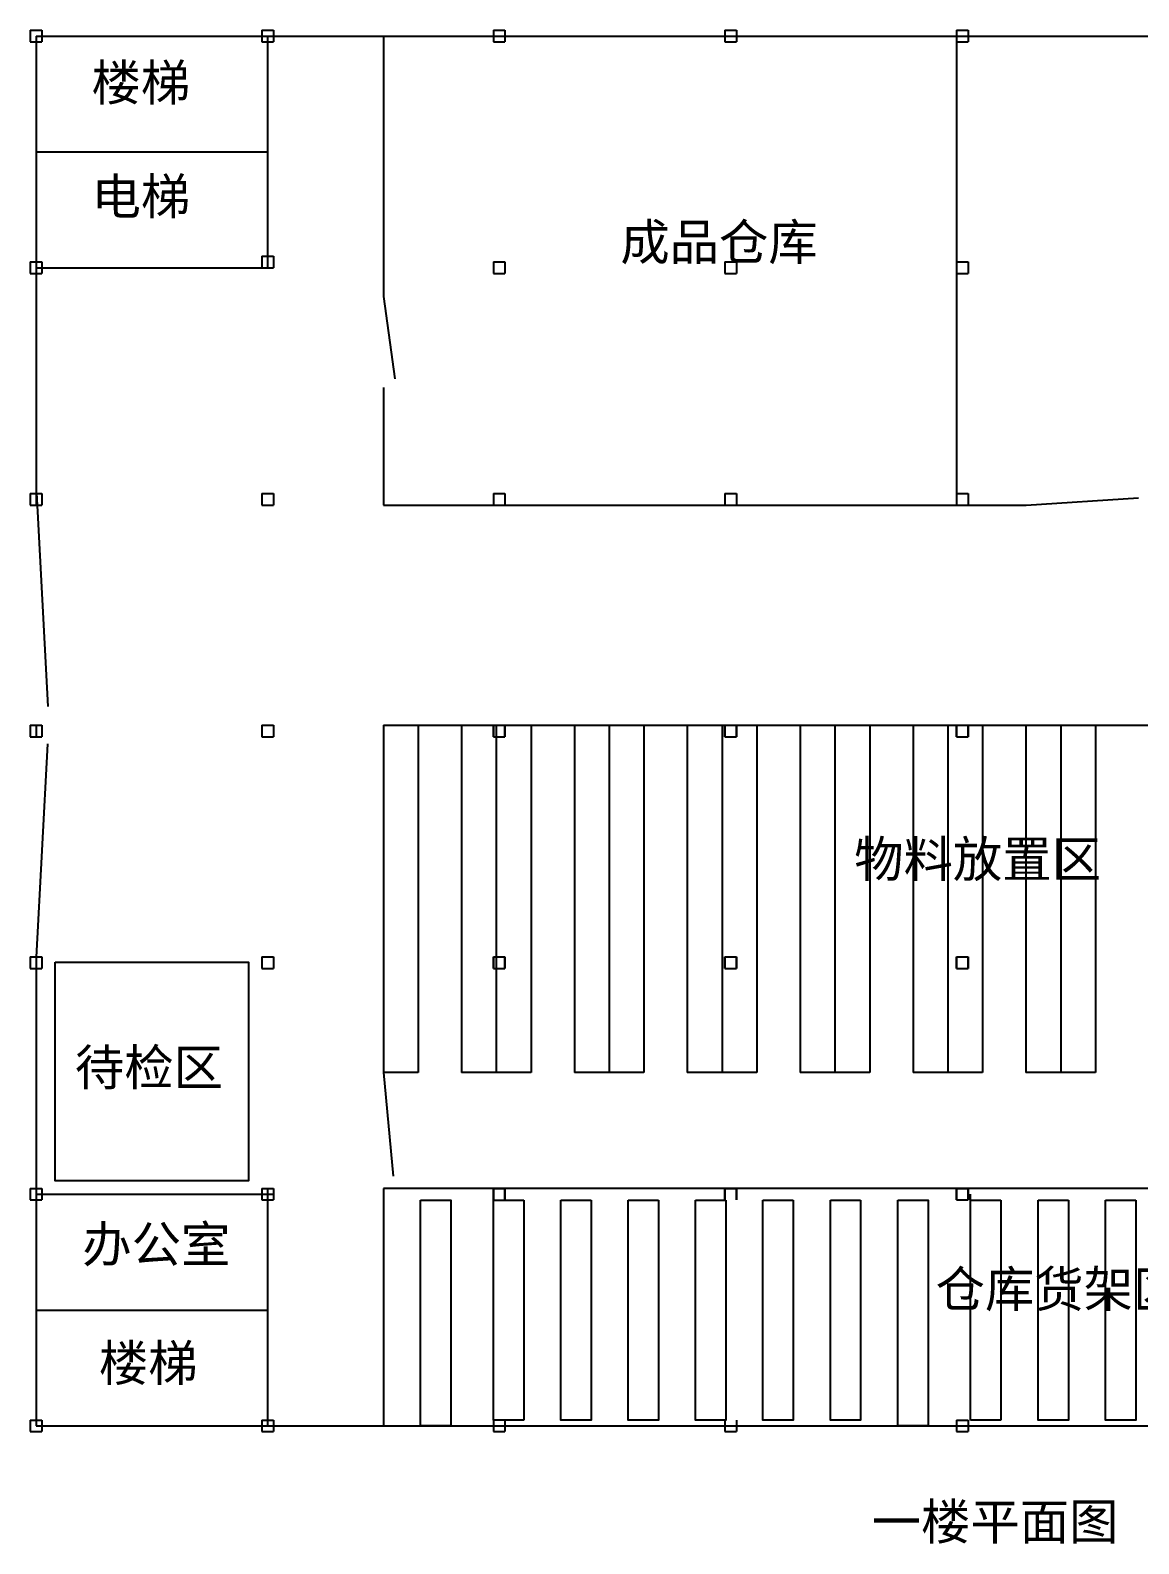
# Model space of a CAD drawing. Header units: millimetres. Extents: x 1923 to 1987, y 753 to 894.
# Drawn here: x 1922.6 to 1960.9, y 753.1 to 805.3 of the extents above; entities that cross this region are included whole.
import ezdxf

# ---------------------------------------------------------------- set-up
doc = ezdxf.new("R2010")
doc.units = ezdxf.units.MM
doc.styles.get("Standard").update_dxf_attribs({"font": 'arial.ttf'})
pattern_1 = [(0, (16, 24), (0, 6.985), [5.08, -1.905]), (90, (16, 24), (-6.985, 4e-16), [5.08, -1.905])]
pattern_2 = [(0, (24, 24), (0, 6.985), [5.08, -1.905]), (90, (24, 24), (-6.985, 4e-16), [5.08, -1.905])]
pattern_3 = [(0, (32, 24), (0, 6.985), [5.08, -1.905]), (90, (32, 24), (-6.985, 4e-16), [5.08, -1.905])]
pattern_4 = [(0, (32, 32), (0, 6.985), [5.08, -1.905]), (90, (32, 32), (-6.985, 4e-16), [5.08, -1.905])]
pattern_5 = [(0, (24, 32), (0, 6.985), [5.08, -1.905]), (90, (24, 32), (-6.985, 4e-16), [5.08, -1.905])]
pattern_6 = [(0, (16, 32), (0, 6.985), [5.08, -1.905]), (90, (16, 32), (-6.985, 4e-16), [5.08, -1.905])]
pattern_7 = [(0, (16, 40), (0, 6.985), [5.08, -1.905]), (90, (16, 40), (-6.985, 4e-16), [5.08, -1.905])]
pattern_8 = [(0, (24, 40), (0, 6.985), [5.08, -1.905]), (90, (24, 40), (-6.985, 4e-16), [5.08, -1.905])]
pattern_9 = [(0, (32, 40), (0, 6.985), [5.08, -1.905]), (90, (32, 40), (-6.985, 4e-16), [5.08, -1.905])]

msp = doc.modelspace()

# ---------------------------------------------------------------- hatches: boundary and pattern name
h = msp.add_hatch()
h.set_pattern_fill('ANGLE', color=256)
h.set_pattern_definition([(0, (0, 48), (0, 6.985), [5.08, -1.905]), (90, (0, 48), (-6.985, 4e-16), [5.08, -1.905])])
h.paths.add_polyline_path([(1923.014, 805.148), (1922.814, 805.148), (1922.814, 805.348), (1922.614, 805.348), (1922.614, 804.948), (1923.014, 804.948)])
h.paths.add_polyline_path([(1923.014, 805.348), (1922.814, 805.348), (1922.814, 805.148), (1923.014, 805.148)], flags=17)
h = msp.add_hatch()
h.set_pattern_fill('ANGLE', color=256)
h.set_pattern_definition([(0, (8, 48), (0, 6.985), [5.08, -1.905]), (90, (8, 48), (-6.985, 4e-16), [5.08, -1.905])])
h.paths.add_polyline_path([(1931.014, 805.148), (1930.814, 805.148), (1930.814, 805.348), (1930.614, 805.348), (1930.614, 804.948), (1931.014, 804.948)])
h.paths.add_polyline_path([(1931.014, 805.348), (1930.814, 805.348), (1930.814, 805.148), (1931.014, 805.148)], flags=17)
h = msp.add_hatch()
h.set_pattern_fill('ANGLE', color=256)
h.set_pattern_definition([(0, (16, 48), (0, 6.985), [5.08, -1.905]), (90, (16, 48), (-6.985, 4e-16), [5.08, -1.905])])
h.paths.add_polyline_path([(1939.014, 805.148), (1938.814, 805.148), (1938.814, 805.348), (1938.614, 805.348), (1938.614, 804.948), (1939.014, 804.948)])
h.paths.add_polyline_path([(1939.014, 805.348), (1938.814, 805.348), (1938.814, 805.148), (1939.014, 805.148)], flags=17)
h = msp.add_hatch()
h.set_pattern_fill('ANGLE', color=256)
h.set_pattern_definition([(0, (24, 48), (0, 6.985), [5.08, -1.905]), (90, (24, 48), (-6.985, 4e-16), [5.08, -1.905])])
h.paths.add_polyline_path([(1947.014, 805.148), (1946.814, 805.148), (1946.814, 805.348), (1946.614, 805.348), (1946.614, 804.948), (1947.014, 804.948)])
h.paths.add_polyline_path([(1947.014, 805.348), (1946.814, 805.348), (1946.814, 805.148), (1947.014, 805.148)], flags=17)
h = msp.add_hatch()
h.set_pattern_fill('ANGLE', color=256)
h.set_pattern_definition([(0, (32, 48), (0, 6.985), [5.08, -1.905]), (90, (32, 48), (-6.985, 4e-16), [5.08, -1.905])])
h.paths.add_polyline_path([(1955.014, 805.148), (1954.814, 805.148), (1954.814, 805.348), (1954.614, 805.348), (1954.614, 804.948), (1955.014, 804.948)])
h.paths.add_polyline_path([(1955.014, 805.348), (1954.814, 805.348), (1954.814, 805.148), (1955.014, 805.148)], flags=17)
h = msp.add_hatch()
h.set_pattern_fill('ANGLE', color=256)
h.set_pattern_definition([(0, (2e-13, 40), (0, 6.985), [5.08, -1.905]), (90, (2e-13, 40), (-6.985, 4e-16), [5.08, -1.905])])
h.paths.add_polyline_path([(1923.014, 797.148), (1922.814, 797.148), (1922.814, 797.348), (1922.614, 797.348), (1922.614, 796.948), (1923.014, 796.948)])
h.paths.add_polyline_path([(1923.014, 797.348), (1922.814, 797.348), (1922.814, 797.148), (1923.014, 797.148)], flags=17)
h = msp.add_hatch()
h.set_pattern_fill('ANGLE', color=256)
h.set_pattern_definition([(0, (8, 40.2), (0, 6.985), [5.08, -1.905]), (90, (8, 40.2), (-6.985, 4e-16), [5.08, -1.905])])
h.paths.add_polyline_path([(1931.014, 797.348), (1930.814, 797.348), (1930.814, 797.548), (1930.614, 797.548), (1930.614, 797.148), (1931.014, 797.148)])
h.paths.add_polyline_path([(1931.014, 797.548), (1930.814, 797.548), (1930.814, 797.348), (1931.014, 797.348)], flags=17)
h = msp.add_hatch()
h.set_pattern_fill('ANGLE', color=256)
h.set_pattern_definition(pattern_7)
h.paths.add_polyline_path([(1939.014, 797.148), (1938.814, 797.148), (1938.814, 797.348), (1938.614, 797.348), (1938.614, 796.948), (1939.014, 796.948)])
h.paths.add_polyline_path([(1939.014, 797.348), (1938.814, 797.348), (1938.814, 797.148), (1939.014, 797.148)], flags=17)
h = msp.add_hatch()
h.set_pattern_fill('ANGLE', color=256)
h.set_pattern_definition(pattern_8)
h.paths.add_polyline_path([(1947.014, 797.148), (1946.814, 797.148), (1946.814, 797.348), (1946.614, 797.348), (1946.614, 796.948), (1947.014, 796.948)])
h.paths.add_polyline_path([(1947.014, 797.348), (1946.814, 797.348), (1946.814, 797.148), (1947.014, 797.148)], flags=17)
h = msp.add_hatch()
h.set_pattern_fill('ANGLE', color=256)
h.set_pattern_definition(pattern_9)
h.paths.add_polyline_path([(1955.014, 797.148), (1954.814, 797.148), (1954.814, 797.348), (1954.614, 797.348), (1954.614, 796.948), (1955.014, 796.948)])
h.paths.add_polyline_path([(1955.014, 797.348), (1954.814, 797.348), (1954.814, 797.148), (1955.014, 797.148)], flags=17)
h = msp.add_hatch()
h.set_pattern_fill('ANGLE', color=256)
h.set_pattern_definition([(0, (0, 32), (0, 6.985), [5.08, -1.905]), (90, (0, 32), (-6.985, 4e-16), [5.08, -1.905])])
h.paths.add_polyline_path([(1923.014, 789.148), (1922.814, 789.148), (1922.814, 789.348), (1922.614, 789.348), (1922.614, 788.948), (1923.014, 788.948)])
h.paths.add_polyline_path([(1923.014, 789.348), (1922.814, 789.348), (1922.814, 789.148), (1923.014, 789.148)], flags=17)
h = msp.add_hatch()
h.set_pattern_fill('ANGLE', color=256)
h.set_pattern_definition([(0, (8, 32), (0, 6.985), [5.08, -1.905]), (90, (8, 32), (-6.985, 4e-16), [5.08, -1.905])])
h.paths.add_polyline_path([(1931.014, 789.148), (1930.814, 789.148), (1930.814, 789.348), (1930.614, 789.348), (1930.614, 788.948), (1931.014, 788.948)])
h.paths.add_polyline_path([(1931.014, 789.348), (1930.814, 789.348), (1930.814, 789.148), (1931.014, 789.148)], flags=17)
h = msp.add_hatch()
h.set_pattern_fill('ANGLE', color=256)
h.set_pattern_definition(pattern_6)
h.paths.add_polyline_path([(1939.014, 789.148), (1938.814, 789.148), (1938.814, 789.348), (1938.614, 789.348), (1938.614, 788.948), (1939.014, 788.948)])
h.paths.add_polyline_path([(1939.014, 789.348), (1938.814, 789.348), (1938.814, 789.148), (1939.014, 789.148)], flags=17)
h = msp.add_hatch()
h.set_pattern_fill('ANGLE', color=256)
h.set_pattern_definition(pattern_5)
h.paths.add_polyline_path([(1947.014, 789.148), (1946.814, 789.148), (1946.814, 789.348), (1946.614, 789.348), (1946.614, 788.948), (1947.014, 788.948)])
h.paths.add_polyline_path([(1947.014, 789.348), (1946.814, 789.348), (1946.814, 789.148), (1947.014, 789.148)], flags=17)
h = msp.add_hatch()
h.set_pattern_fill('ANGLE', color=256)
h.set_pattern_definition(pattern_4)
h.paths.add_polyline_path([(1955.014, 789.148), (1954.814, 789.148), (1954.814, 789.348), (1954.614, 789.348), (1954.614, 788.948), (1955.014, 788.948)])
h.paths.add_polyline_path([(1955.014, 789.348), (1954.814, 789.348), (1954.814, 789.148), (1955.014, 789.148)], flags=17)
h = msp.add_hatch()
h.set_pattern_fill('ANGLE', color=256)
h.set_pattern_definition([(0, (0, 24), (0, 6.985), [5.08, -1.905]), (90, (0, 24), (-6.985, 4e-16), [5.08, -1.905])])
h.paths.add_polyline_path([(1923.014, 781.148), (1922.814, 781.148), (1922.814, 781.348), (1922.614, 781.348), (1922.614, 780.948), (1923.014, 780.948)])
h.paths.add_polyline_path([(1923.014, 781.348), (1922.814, 781.348), (1922.814, 781.148), (1923.014, 781.148)], flags=17)
h = msp.add_hatch()
h.set_pattern_fill('ANGLE', color=256)
h.set_pattern_definition([(0, (8, 24), (0, 6.985), [5.08, -1.905]), (90, (8, 24), (-6.985, 4e-16), [5.08, -1.905])])
h.paths.add_polyline_path([(1931.014, 781.148), (1930.814, 781.148), (1930.814, 781.348), (1930.614, 781.348), (1930.614, 780.948), (1931.014, 780.948)])
h.paths.add_polyline_path([(1931.014, 781.348), (1930.814, 781.348), (1930.814, 781.148), (1931.014, 781.148)], flags=17)
h = msp.add_hatch()
h.set_pattern_fill('ANGLE', color=256)
h.set_pattern_definition(pattern_1)
h.paths.add_polyline_path([(1939.014, 781.148), (1938.814, 781.148), (1938.814, 781.348), (1938.614, 781.348), (1938.614, 780.948), (1939.014, 780.948)])
h.paths.add_polyline_path([(1939.014, 781.348), (1938.814, 781.348), (1938.814, 781.148), (1939.014, 781.148)], flags=17)
h = msp.add_hatch()
h.set_pattern_fill('ANGLE', color=256)
h.set_pattern_definition(pattern_1)
h.paths.add_polyline_path([(1939.014, 781.148), (1938.814, 781.148), (1938.814, 780.948), (1938.614, 780.948), (1938.614, 781.348), (1939.014, 781.348)])
h.paths.add_polyline_path([(1939.014, 780.948), (1938.814, 780.948), (1938.814, 781.148), (1939.014, 781.148)], flags=17)
h = msp.add_hatch()
h.set_pattern_fill('ANGLE', color=256)
h.set_pattern_definition(pattern_2)
h.paths.add_polyline_path([(1947.014, 781.148), (1946.814, 781.148), (1946.814, 781.348), (1946.614, 781.348), (1946.614, 780.948), (1947.014, 780.948)])
h.paths.add_polyline_path([(1947.014, 781.348), (1946.814, 781.348), (1946.814, 781.148), (1947.014, 781.148)], flags=17)
h = msp.add_hatch()
h.set_pattern_fill('ANGLE', color=256)
h.set_pattern_definition(pattern_2)
h.paths.add_polyline_path([(1947.014, 781.148), (1946.814, 781.148), (1946.814, 780.948), (1946.614, 780.948), (1946.614, 781.348), (1947.014, 781.348)])
h.paths.add_polyline_path([(1947.014, 780.948), (1946.814, 780.948), (1946.814, 781.148), (1947.014, 781.148)], flags=17)
h = msp.add_hatch()
h.set_pattern_fill('ANGLE', color=256)
h.set_pattern_definition(pattern_3)
h.paths.add_polyline_path([(1955.014, 781.148), (1954.814, 781.148), (1954.814, 781.348), (1954.614, 781.348), (1954.614, 780.948), (1955.014, 780.948)])
h.paths.add_polyline_path([(1955.014, 781.348), (1954.814, 781.348), (1954.814, 781.148), (1955.014, 781.148)], flags=17)
h = msp.add_hatch()
h.set_pattern_fill('ANGLE', color=256)
h.set_pattern_definition(pattern_3)
h.paths.add_polyline_path([(1955.014, 781.148), (1954.814, 781.148), (1954.814, 780.948), (1954.614, 780.948), (1954.614, 781.348), (1955.014, 781.348)])
h.paths.add_polyline_path([(1955.014, 780.948), (1954.814, 780.948), (1954.814, 781.148), (1955.014, 781.148)], flags=17)
h = msp.add_hatch()
h.set_pattern_fill('ANGLE', color=256)
h.set_pattern_definition([(0, (0, 16), (0, 6.985), [5.08, -1.905]), (90, (0, 16), (-6.985, 4e-16), [5.08, -1.905])])
h.paths.add_polyline_path([(1923.014, 773.148), (1922.814, 773.148), (1922.814, 773.348), (1922.614, 773.348), (1922.614, 772.948), (1923.014, 772.948)])
h.paths.add_polyline_path([(1923.014, 773.348), (1922.814, 773.348), (1922.814, 773.148), (1923.014, 773.148)], flags=17)
h = msp.add_hatch()
h.set_pattern_fill('ANGLE', color=256)
h.set_pattern_definition([(0, (8, 16), (0, 6.985), [5.08, -1.905]), (90, (8, 16), (-6.985, 4e-16), [5.08, -1.905])])
h.paths.add_polyline_path([(1931.014, 773.148), (1930.814, 773.148), (1930.814, 773.348), (1930.614, 773.348), (1930.614, 772.948), (1931.014, 772.948)])
h.paths.add_polyline_path([(1931.014, 773.348), (1930.814, 773.348), (1930.814, 773.148), (1931.014, 773.148)], flags=17)
h = msp.add_hatch()
h.set_pattern_fill('ANGLE', color=256)
h.set_pattern_definition([(0, (16, 16), (0, 6.985), [5.08, -1.905]), (90, (16, 16), (-6.985, 4e-16), [5.08, -1.905])])
h.paths.add_polyline_path([(1939.014, 773.148), (1938.814, 773.148), (1938.814, 773.348), (1938.614, 773.348), (1938.614, 772.948), (1939.014, 772.948)])
h.paths.add_polyline_path([(1939.014, 773.348), (1938.814, 773.348), (1938.814, 773.148), (1939.014, 773.148)], flags=17)
h = msp.add_hatch()
h.set_pattern_fill('ANGLE', color=256)
h.set_pattern_definition(pattern_6)
h.paths.add_polyline_path([(1939.014, 773.148), (1938.814, 773.148), (1938.814, 772.948), (1938.614, 772.948), (1938.614, 773.348), (1939.014, 773.348)])
h.paths.add_polyline_path([(1939.014, 772.948), (1938.814, 772.948), (1938.814, 773.148), (1939.014, 773.148)], flags=17)
h = msp.add_hatch()
h.set_pattern_fill('ANGLE', color=256)
h.set_pattern_definition([(0, (24, 16), (0, 6.985), [5.08, -1.905]), (90, (24, 16), (-6.985, 4e-16), [5.08, -1.905])])
h.paths.add_polyline_path([(1947.014, 773.148), (1946.814, 773.148), (1946.814, 773.348), (1946.614, 773.348), (1946.614, 772.948), (1947.014, 772.948)])
h.paths.add_polyline_path([(1947.014, 773.348), (1946.814, 773.348), (1946.814, 773.148), (1947.014, 773.148)], flags=17)
h = msp.add_hatch()
h.set_pattern_fill('ANGLE', color=256)
h.set_pattern_definition(pattern_5)
h.paths.add_polyline_path([(1947.014, 773.148), (1946.814, 773.148), (1946.814, 772.948), (1946.614, 772.948), (1946.614, 773.348), (1947.014, 773.348)])
h.paths.add_polyline_path([(1947.014, 772.948), (1946.814, 772.948), (1946.814, 773.148), (1947.014, 773.148)], flags=17)
h = msp.add_hatch()
h.set_pattern_fill('ANGLE', color=256)
h.set_pattern_definition([(0, (32, 16), (0, 6.985), [5.08, -1.905]), (90, (32, 16), (-6.985, 4e-16), [5.08, -1.905])])
h.paths.add_polyline_path([(1955.014, 773.148), (1954.814, 773.148), (1954.814, 773.348), (1954.614, 773.348), (1954.614, 772.948), (1955.014, 772.948)])
h.paths.add_polyline_path([(1955.014, 773.348), (1954.814, 773.348), (1954.814, 773.148), (1955.014, 773.148)], flags=17)
h = msp.add_hatch()
h.set_pattern_fill('ANGLE', color=256)
h.set_pattern_definition(pattern_4)
h.paths.add_polyline_path([(1955.014, 773.148), (1954.814, 773.148), (1954.814, 772.948), (1954.614, 772.948), (1954.614, 773.348), (1955.014, 773.348)])
h.paths.add_polyline_path([(1955.014, 772.948), (1954.814, 772.948), (1954.814, 773.148), (1955.014, 773.148)], flags=17)
h = msp.add_hatch()
h.set_pattern_fill('ANGLE', color=256)
h.set_pattern_definition([(0, (0, 8), (0, 6.985), [5.08, -1.905]), (90, (0, 8), (-6.985, 4e-16), [5.08, -1.905])])
h.paths.add_polyline_path([(1923.014, 765.148), (1922.814, 765.148), (1922.814, 765.348), (1922.614, 765.348), (1922.614, 764.948), (1923.014, 764.948)])
h.paths.add_polyline_path([(1923.014, 765.348), (1922.814, 765.348), (1922.814, 765.148), (1923.014, 765.148)], flags=17)
h = msp.add_hatch()
h.set_pattern_fill('ANGLE', color=256)
h.set_pattern_definition([(0, (8, 8), (0, 6.985), [5.08, -1.905]), (90, (8, 8), (-6.985, 4e-16), [5.08, -1.905])])
h.paths.add_polyline_path([(1931.014, 765.148), (1930.814, 765.148), (1930.814, 765.348), (1930.614, 765.348), (1930.614, 764.948), (1931.014, 764.948)])
h.paths.add_polyline_path([(1931.014, 765.348), (1930.814, 765.348), (1930.814, 765.148), (1931.014, 765.148)], flags=17)
h = msp.add_hatch()
h.set_pattern_fill('ANGLE', color=256)
h.set_pattern_definition([(0, (16, 8), (0, 6.985), [5.08, -1.905]), (90, (16, 8), (-6.985, 4e-16), [5.08, -1.905])])
h.paths.add_polyline_path([(1939.014, 765.148), (1938.814, 765.148), (1938.814, 765.348), (1938.614, 765.348), (1938.614, 764.948), (1939.014, 764.948)])
h.paths.add_polyline_path([(1939.014, 765.348), (1938.814, 765.348), (1938.814, 765.148), (1939.014, 765.148)], flags=17)
h = msp.add_hatch()
h.set_pattern_fill('ANGLE', color=256)
h.set_pattern_definition(pattern_7)
h.paths.add_polyline_path([(1939.014, 765.148), (1938.814, 765.148), (1938.814, 764.948), (1938.614, 764.948), (1938.614, 765.348), (1939.014, 765.348)])
h.paths.add_polyline_path([(1939.014, 764.948), (1938.814, 764.948), (1938.814, 765.148), (1939.014, 765.148)], flags=17)
h = msp.add_hatch()
h.set_pattern_fill('ANGLE', color=256)
h.set_pattern_definition([(0, (24, 8), (0, 6.985), [5.08, -1.905]), (90, (24, 8), (-6.985, 4e-16), [5.08, -1.905])])
h.paths.add_polyline_path([(1947.014, 765.148), (1946.814, 765.148), (1946.814, 765.348), (1946.614, 765.348), (1946.614, 764.948), (1947.014, 764.948)])
h.paths.add_polyline_path([(1947.014, 765.348), (1946.814, 765.348), (1946.814, 765.148), (1947.014, 765.148)], flags=17)
h = msp.add_hatch()
h.set_pattern_fill('ANGLE', color=256)
h.set_pattern_definition(pattern_8)
h.paths.add_polyline_path([(1947.014, 765.148), (1946.814, 765.148), (1946.814, 764.948), (1946.614, 764.948), (1946.614, 765.348), (1947.014, 765.348)])
h.paths.add_polyline_path([(1947.014, 764.948), (1946.814, 764.948), (1946.814, 765.148), (1947.014, 765.148)], flags=17)
h = msp.add_hatch()
h.set_pattern_fill('ANGLE', color=256)
h.set_pattern_definition([(0, (32, 8), (0, 6.985), [5.08, -1.905]), (90, (32, 8), (-6.985, 4e-16), [5.08, -1.905])])
h.paths.add_polyline_path([(1955.014, 765.148), (1954.814, 765.148), (1954.814, 765.348), (1954.614, 765.348), (1954.614, 764.948), (1955.014, 764.948)])
h.paths.add_polyline_path([(1955.014, 765.348), (1954.814, 765.348), (1954.814, 765.148), (1955.014, 765.148)], flags=17)
h = msp.add_hatch()
h.set_pattern_fill('ANGLE', color=256)
h.set_pattern_definition(pattern_9)
h.paths.add_polyline_path([(1955.014, 765.148), (1954.814, 765.148), (1954.814, 764.948), (1954.614, 764.948), (1954.614, 765.348), (1955.014, 765.348)])
h.paths.add_polyline_path([(1955.014, 764.948), (1954.814, 764.948), (1954.814, 765.148), (1955.014, 765.148)], flags=17)
h = msp.add_hatch()
h.set_pattern_fill('ANGLE', color=256)
h.set_pattern_definition([(0, (0, 0), (0, 6.985), [5.08, -1.905]), (90, (0, 0), (-6.985, 4e-16), [5.08, -1.905])])
h.paths.add_polyline_path([(1923.014, 757.148), (1922.814, 757.148), (1922.814, 757.348), (1922.614, 757.348), (1922.614, 756.948), (1923.014, 756.948)])
h.paths.add_polyline_path([(1923.014, 757.348), (1922.814, 757.348), (1922.814, 757.148), (1923.014, 757.148)], flags=17)
h = msp.add_hatch()
h.set_pattern_fill('ANGLE', color=256)
h.set_pattern_definition([(0, (8, 0), (0, 6.985), [5.08, -1.905]), (90, (8, 0), (-6.985, 4e-16), [5.08, -1.905])])
h.paths.add_polyline_path([(1931.014, 757.148), (1930.814, 757.148), (1930.814, 757.348), (1930.614, 757.348), (1930.614, 756.948), (1931.014, 756.948)])
h.paths.add_polyline_path([(1931.014, 757.348), (1930.814, 757.348), (1930.814, 757.148), (1931.014, 757.148)], flags=17)
h = msp.add_hatch()
h.set_pattern_fill('ANGLE', color=256)
h.set_pattern_definition([(0, (16, 0), (0, 6.985), [5.08, -1.905]), (90, (16, 0), (-6.985, 4e-16), [5.08, -1.905])])
h.paths.add_polyline_path([(1939.014, 757.148), (1938.814, 757.148), (1938.814, 757.348), (1938.614, 757.348), (1938.614, 756.948), (1939.014, 756.948)])
h.paths.add_polyline_path([(1939.014, 757.348), (1938.814, 757.348), (1938.814, 757.148), (1939.014, 757.148)], flags=17)
h = msp.add_hatch()
h.set_pattern_fill('ANGLE', color=256)
h.set_pattern_definition([(0, (24, 0), (0, 6.985), [5.08, -1.905]), (90, (24, 0), (-6.985, 4e-16), [5.08, -1.905])])
h.paths.add_polyline_path([(1947.014, 757.148), (1946.814, 757.148), (1946.814, 757.348), (1946.614, 757.348), (1946.614, 756.948), (1947.014, 756.948)])
h.paths.add_polyline_path([(1947.014, 757.348), (1946.814, 757.348), (1946.814, 757.148), (1947.014, 757.148)], flags=17)
h = msp.add_hatch()
h.set_pattern_fill('ANGLE', color=256)
h.set_pattern_definition([(0, (32, 1e-13), (0, 6.985), [5.08, -1.905]), (90, (32, 1e-13), (-6.985, 4e-16), [5.08, -1.905])])
h.paths.add_polyline_path([(1955.014, 757.148), (1954.814, 757.148), (1954.814, 757.348), (1954.614, 757.348), (1954.614, 756.948), (1955.014, 756.948)])
h.paths.add_polyline_path([(1955.014, 757.348), (1954.814, 757.348), (1954.814, 757.148), (1955.014, 757.148)], flags=17)

# ---------------------------------------------------------------- linework, layer by layer
for p, q in [((1922.614, 805.348), (1922.614, 804.948)), ((1922.614, 805.348), (1923.014, 805.348)), ((1922.814, 805.148), (1922.814, 788.948)), ((1922.814, 805.148), (1986.814, 805.148)), ((1923.014, 805.348), (1923.014, 804.948)), ((1930.614, 805.348), (1930.614, 804.948)), ((1930.614, 805.348), (1931.014, 805.348)), ((1930.814, 805.148), (1930.814, 797.148)), ((1930.814, 805.148), (1930.814, 797.148)), ((1931.014, 805.348), (1931.014, 804.948)), ((1934.814, 805.148), (1934.814, 796.155)), ((1938.614, 805.348), (1938.614, 804.948)), ((1938.614, 805.348), (1939.014, 805.348)), ((1939.014, 805.348), (1939.014, 804.948)), ((1946.614, 805.348), (1946.614, 804.948)), ((1946.614, 805.348), (1947.014, 805.348)), ((1947.014, 805.348), (1947.014, 804.948)), ((1954.614, 805.348), (1954.614, 804.948)), ((1954.614, 805.348), (1955.014, 805.348)), ((1955.014, 805.348), (1955.014, 804.948)), ((1922.614, 804.948), (1923.014, 804.948)), ((1930.614, 804.948), (1931.014, 804.948)), ((1938.614, 804.948), (1939.014, 804.948)), ((1946.614, 804.948), (1947.014, 804.948)), ((1954.614, 804.948), (1955.014, 804.948)), ((1954.614, 804.948), (1954.614, 788.948)), ((1922.814, 801.148), (1930.814, 801.148)), ((1922.814, 801.148), (1930.814, 801.148)), ((1922.614, 797.348), (1922.614, 796.948)), ((1922.614, 797.348), (1923.014, 797.348)), ((1922.814, 797.148), (1931.014, 797.148)), ((1923.014, 797.348), (1923.014, 796.948)), ((1930.614, 797.548), (1930.614, 797.148)), ((1930.614, 797.548), (1931.014, 797.548)), ((1930.614, 797.148), (1931.014, 797.148)), ((1931.014, 797.548), (1931.014, 797.148)), ((1938.614, 797.348), (1938.614, 796.948)), ((1938.614, 797.348), (1939.014, 797.348)), ((1939.014, 797.348), (1939.014, 796.948)), ((1946.614, 797.348), (1946.614, 796.948)), ((1946.614, 797.348), (1947.014, 797.348)), ((1947.014, 797.348), (1947.014, 796.948)), ((1954.614, 797.348), (1954.614, 796.948)), ((1954.614, 797.348), (1955.014, 797.348)), ((1955.014, 797.348), (1955.014, 796.948)), ((1922.614, 796.948), (1923.014, 796.948)), ((1938.614, 796.948), (1939.014, 796.948)), ((1946.614, 796.948), (1947.014, 796.948)), ((1954.614, 796.948), (1955.014, 796.948)), ((1934.814, 796.155), (1935.204, 793.314)), ((1934.814, 793.015), (1934.814, 788.948)), ((1922.614, 789.348), (1922.614, 788.948)), ((1922.614, 789.348), (1923.014, 789.348)), ((1922.829, 789.366), (1923.218, 781.996)), ((1923.014, 789.348), (1923.014, 788.948)), ((1930.614, 789.348), (1930.614, 788.948)), ((1930.614, 789.348), (1931.014, 789.348)), ((1931.014, 789.348), (1931.014, 788.948)), ((1938.614, 789.348), (1938.614, 788.948)), ((1938.614, 789.348), (1939.014, 789.348)), ((1939.014, 789.348), (1939.014, 788.948)), ((1946.614, 789.348), (1946.614, 788.948)), ((1946.614, 789.348), (1947.014, 789.348)), ((1947.014, 789.348), (1947.014, 788.948)), ((1954.614, 789.348), (1954.614, 788.948)), ((1954.614, 789.348), (1955.014, 789.348)), ((1955.014, 789.348), (1955.014, 788.948)), ((1922.614, 788.948), (1923.014, 788.948)), ((1930.614, 788.948), (1931.014, 788.948)), ((1934.814, 788.948), (1957.026, 788.948)), ((1938.614, 788.948), (1939.014, 788.948)), ((1946.614, 788.948), (1947.014, 788.948)), ((1954.614, 788.948), (1955.014, 788.948)), ((1957.026, 788.948), (1960.906, 789.201)), ((1922.614, 781.348), (1922.614, 780.948)), ((1922.614, 781.348), (1923.014, 781.348)), ((1922.614, 780.948), (1923.014, 780.948)), ((1922.814, 781.348), (1922.814, 780.948)), ((1923.014, 781.348), (1923.014, 780.948)), ((1930.614, 781.348), (1930.614, 780.948)), ((1930.614, 781.348), (1931.014, 781.348)), ((1930.614, 780.948), (1931.014, 780.948)), ((1931.014, 781.348), (1931.014, 780.948)), ((1934.814, 781.348), (1979.014, 781.348)), ((1934.814, 781.348), (1934.814, 769.348)), ((1936.014, 781.348), (1936.014, 769.348)), ((1937.514, 781.348), (1937.514, 769.348)), ((1938.614, 781.348), (1938.614, 780.948)), ((1938.614, 781.348), (1939.014, 781.348)), ((1938.614, 780.948), (1938.614, 781.348)), ((1938.614, 781.348), (1939.014, 781.348)), ((1938.614, 780.948), (1939.014, 780.948)), ((1938.614, 780.948), (1939.014, 780.948)), ((1938.714, 781.348), (1938.714, 769.348)), ((1939.014, 781.348), (1939.014, 780.948)), ((1939.014, 780.948), (1939.014, 781.348)), ((1939.914, 781.348), (1939.914, 769.348)), ((1939.914, 781.348), (1939.914, 769.348)), ((1941.414, 781.348), (1941.414, 769.348)), ((1942.614, 781.348), (1942.614, 769.348)), ((1943.814, 781.348), (1943.814, 769.348)), ((1943.814, 781.348), (1943.814, 769.348)), ((1945.314, 781.348), (1945.314, 769.348)), ((1946.514, 781.348), (1946.514, 769.348)), ((1946.614, 781.348), (1946.614, 780.948)), ((1946.614, 781.348), (1947.014, 781.348)), ((1946.614, 780.948), (1946.614, 781.348)), ((1946.614, 781.348), (1947.014, 781.348)), ((1946.614, 780.948), (1947.014, 780.948)), ((1946.614, 780.948), (1947.014, 780.948)), ((1947.014, 781.348), (1947.014, 780.948)), ((1947.014, 780.948), (1947.014, 781.348)), ((1947.714, 781.348), (1947.714, 769.348)), ((1947.714, 781.348), (1947.714, 769.348)), ((1949.214, 781.348), (1949.214, 769.348)), ((1950.414, 781.348), (1950.414, 769.348)), ((1951.614, 781.348), (1951.614, 769.348)), ((1951.614, 781.348), (1951.614, 769.348)), ((1953.114, 781.348), (1953.114, 769.348)), ((1954.314, 781.348), (1954.314, 769.348)), ((1954.614, 781.348), (1954.614, 780.948)), ((1954.614, 781.348), (1955.014, 781.348)), ((1954.614, 780.948), (1954.614, 781.348)), ((1954.614, 781.348), (1955.014, 781.348)), ((1954.614, 780.948), (1955.014, 780.948)), ((1954.614, 780.948), (1955.014, 780.948)), ((1955.014, 781.348), (1955.014, 780.948)), ((1955.014, 780.948), (1955.014, 781.348)), ((1955.514, 781.348), (1955.514, 769.348)), ((1955.514, 781.348), (1955.514, 769.348)), ((1957.014, 781.348), (1957.014, 769.348)), ((1958.214, 781.348), (1958.214, 769.348)), ((1959.414, 781.348), (1959.414, 769.348)), ((1959.414, 781.348), (1959.414, 769.348)), ((1922.829, 773.329), (1923.218, 780.699)), ((1922.614, 773.348), (1922.614, 772.948)), ((1922.614, 773.348), (1923.014, 773.348)), ((1922.814, 773.348), (1922.814, 757.148)), ((1923.014, 773.348), (1923.014, 772.948)), ((1930.614, 773.348), (1930.614, 772.948)), ((1930.614, 773.348), (1931.014, 773.348)), ((1931.014, 773.348), (1931.014, 772.948)), ((1938.614, 773.348), (1938.614, 772.948)), ((1938.614, 773.348), (1939.014, 773.348)), ((1938.614, 772.948), (1938.614, 773.348)), ((1938.614, 773.348), (1939.014, 773.348)), ((1939.014, 773.348), (1939.014, 772.948)), ((1939.014, 772.948), (1939.014, 773.348)), ((1946.614, 773.348), (1946.614, 772.948)), ((1946.614, 773.348), (1947.014, 773.348)), ((1946.614, 772.948), (1946.614, 773.348)), ((1946.614, 773.348), (1947.014, 773.348)), ((1947.014, 773.348), (1947.014, 772.948)), ((1947.014, 772.948), (1947.014, 773.348)), ((1954.614, 773.348), (1954.614, 772.948)), ((1954.614, 773.348), (1955.014, 773.348)), ((1954.614, 772.948), (1954.614, 773.348)), ((1954.614, 773.348), (1955.014, 773.348)), ((1955.014, 773.348), (1955.014, 772.948)), ((1955.014, 772.948), (1955.014, 773.348)), ((1922.614, 772.948), (1923.014, 772.948)), ((1930.614, 772.948), (1931.014, 772.948)), ((1938.614, 772.948), (1939.014, 772.948)), ((1938.614, 772.948), (1939.014, 772.948)), ((1946.614, 772.948), (1947.014, 772.948)), ((1946.614, 772.948), (1947.014, 772.948)), ((1954.614, 772.948), (1955.014, 772.948)), ((1954.614, 772.948), (1955.014, 772.948)), ((1936.014, 769.348), (1934.814, 769.348)), ((1934.814, 769.348), (1935.15, 765.774)), ((1939.914, 769.348), (1937.514, 769.348)), ((1943.814, 769.348), (1941.414, 769.348)), ((1947.714, 769.348), (1945.314, 769.348)), ((1951.614, 769.348), (1949.214, 769.348)), ((1955.514, 769.348), (1953.114, 769.348)), ((1959.414, 769.348), (1957.014, 769.348)), ((1922.614, 765.348), (1922.614, 764.948)), ((1922.614, 765.348), (1923.014, 765.348)), ((1923.014, 765.348), (1923.014, 764.948)), ((1930.614, 765.348), (1930.614, 764.948)), ((1930.614, 765.348), (1931.014, 765.348)), ((1930.814, 765.348), (1930.814, 757.148)), ((1930.814, 765.348), (1930.814, 757.148)), ((1931.014, 765.348), (1931.014, 764.948)), ((1978.814, 765.348), (1934.814, 765.348)), ((1934.814, 765.348), (1934.814, 757.148)), ((1938.614, 765.348), (1938.614, 764.948)), ((1938.614, 765.348), (1939.014, 765.348)), ((1938.614, 764.948), (1938.614, 765.348)), ((1938.614, 765.348), (1939.014, 765.348)), ((1939.014, 765.348), (1939.014, 764.948)), ((1939.014, 764.948), (1939.014, 765.348)), ((1946.614, 765.348), (1946.614, 764.948)), ((1946.614, 765.348), (1947.014, 765.348)), ((1946.614, 764.948), (1946.614, 765.348)), ((1946.614, 765.348), (1947.014, 765.348)), ((1947.014, 765.348), (1947.014, 764.948)), ((1947.014, 764.948), (1947.014, 765.348)), ((1954.614, 765.348), (1954.614, 764.948)), ((1954.614, 765.348), (1955.014, 765.348)), ((1954.614, 764.948), (1954.614, 765.348)), ((1954.614, 765.348), (1955.014, 765.348)), ((1955.014, 765.348), (1955.014, 764.948)), ((1955.014, 764.948), (1955.014, 765.348)), ((1922.614, 764.948), (1923.014, 764.948)), ((1922.814, 765.148), (1931.014, 765.148)), ((1930.614, 764.948), (1931.014, 764.948)), ((1934.814, 764.944), (1934.814, 757.148)), ((1936.095, 764.944), (1937.142, 764.944)), ((1938.614, 757.348), (1938.614, 765.144)), ((1938.614, 764.944), (1939.661, 764.944)), ((1939.661, 764.944), (1939.661, 757.348)), ((1940.942, 764.944), (1941.989, 764.944)), ((1941.989, 764.944), (1941.989, 757.348)), ((1943.27, 764.944), (1944.317, 764.944)), ((1944.317, 764.944), (1944.317, 757.348)), ((1945.598, 764.944), (1946.646, 764.944)), ((1946.646, 764.944), (1946.646, 757.348)), ((1947.927, 764.944), (1948.974, 764.944)), ((1948.974, 764.944), (1948.974, 757.348)), ((1950.255, 764.944), (1951.302, 764.944)), ((1954.614, 764.948), (1955.014, 764.948)), ((1954.614, 764.948), (1955.014, 764.948)), ((1955.102, 757.348), (1955.102, 765.144)), ((1955.102, 764.944), (1956.149, 764.944)), ((1956.149, 764.944), (1956.149, 757.348)), ((1957.43, 764.944), (1958.478, 764.944)), ((1958.478, 764.944), (1958.478, 757.348)), ((1959.759, 764.944), (1960.806, 764.944)), ((1960.806, 764.944), (1960.806, 757.348)), ((1922.814, 761.148), (1930.814, 761.148)), ((1922.814, 761.148), (1930.814, 761.148)), ((1922.614, 757.348), (1922.614, 756.948)), ((1922.614, 757.348), (1923.014, 757.348)), ((1922.614, 756.948), (1923.014, 756.948)), ((1922.814, 757.148), (1986.814, 757.148)), ((1923.014, 757.348), (1923.014, 756.948)), ((1930.614, 757.348), (1930.614, 756.948)), ((1930.614, 757.348), (1931.014, 757.348)), ((1930.614, 756.948), (1931.014, 756.948)), ((1931.014, 757.348), (1931.014, 756.948)), ((1938.614, 757.348), (1938.614, 756.948)), ((1939.661, 757.348), (1938.614, 757.348)), ((1938.614, 756.948), (1939.014, 756.948)), ((1939.014, 757.348), (1939.014, 756.948)), ((1946.614, 757.348), (1946.614, 756.948)), ((1946.614, 756.948), (1947.014, 756.948)), ((1947.014, 757.348), (1947.014, 756.948)), ((1954.614, 757.348), (1954.614, 756.948)), ((1954.614, 757.348), (1955.014, 757.348)), ((1954.614, 756.948), (1955.014, 756.948)), ((1955.014, 757.348), (1955.014, 756.948)), ((1956.149, 757.348), (1955.102, 757.348))]:
    msp.add_line(p, q)
for points in [[(1923.478, 773.162), (1930.152, 773.162), (1930.152, 765.607), (1923.478, 765.607)], [(1936.095, 764.944), (1937.142, 764.944), (1937.142, 757.148), (1936.095, 757.148)], [(1952.583, 764.944), (1953.63, 764.944), (1953.63, 757.148), (1952.583, 757.148)]]:
    msp.add_lwpolyline(points, close=True)
for points in [[(1941.989, 764.944), (1941.989, 757.348), (1940.942, 757.348), (1940.942, 764.944)], [(1944.317, 764.944), (1944.317, 757.348), (1943.27, 757.348), (1943.27, 764.944)], [(1946.646, 764.944), (1946.646, 757.348), (1945.598, 757.348), (1945.598, 764.944)], [(1948.974, 764.944), (1948.974, 757.348), (1947.927, 757.348), (1947.927, 764.944)], [(1951.302, 764.944), (1951.302, 757.348), (1950.255, 757.348), (1950.255, 764.944)], [(1958.478, 764.944), (1958.478, 757.348), (1957.43, 757.348), (1957.43, 764.944)], [(1960.806, 764.944), (1960.806, 757.348), (1959.759, 757.348), (1959.759, 764.944)]]:
    msp.add_lwpolyline(points)

# ---------------------------------------------------------------- texts
at = {"char_height": 1.25, "attachment_point": 1}
for s, width, insert in [('{\\fSimSun|b0|i0|c134|p2;楼梯}', 22.73559, (1924.73, 804.166)), ('{\\fSimSun|b0|i0|c134|p2;电梯}', 22.73559, (1924.73, 800.233)), ('{\\fSimSun|b0|i0|c134|p2;成品仓库}', 8.81671, (1943, 798.659)), ('{\\fSimSun|b0|i0|c134|p2;物料放置区}', 22.73559, (1951.08, 777.347)), ('{\\fSimSun|b0|i0|c134|p2;待检区}', 22.73559, (1924.157, 770.152)), ('{\\fSimSun|b0|i0|c134|p2;办公室}', 22.73559, (1924.41, 764.047)), ('{\\fSimSun|b0|i0|c134|p2;仓库货架区}', 22.73559, (1953.893, 762.497)), ('{\\fSimSun|b0|i0|c134|p2;楼梯}', 22.73559, (1924.985, 759.94)), ('{\\fSimSun|b0|i0|c134|p2;一楼平面图}', 22.73559, (1951.684, 754.463))]:
    msp.add_mtext_dynamic_manual_height_columns(s, width=width, gutter_width=12.5, heights=[0], dxfattribs=dict(at, insert=insert))

doc.saveas('drawing.dxf')
